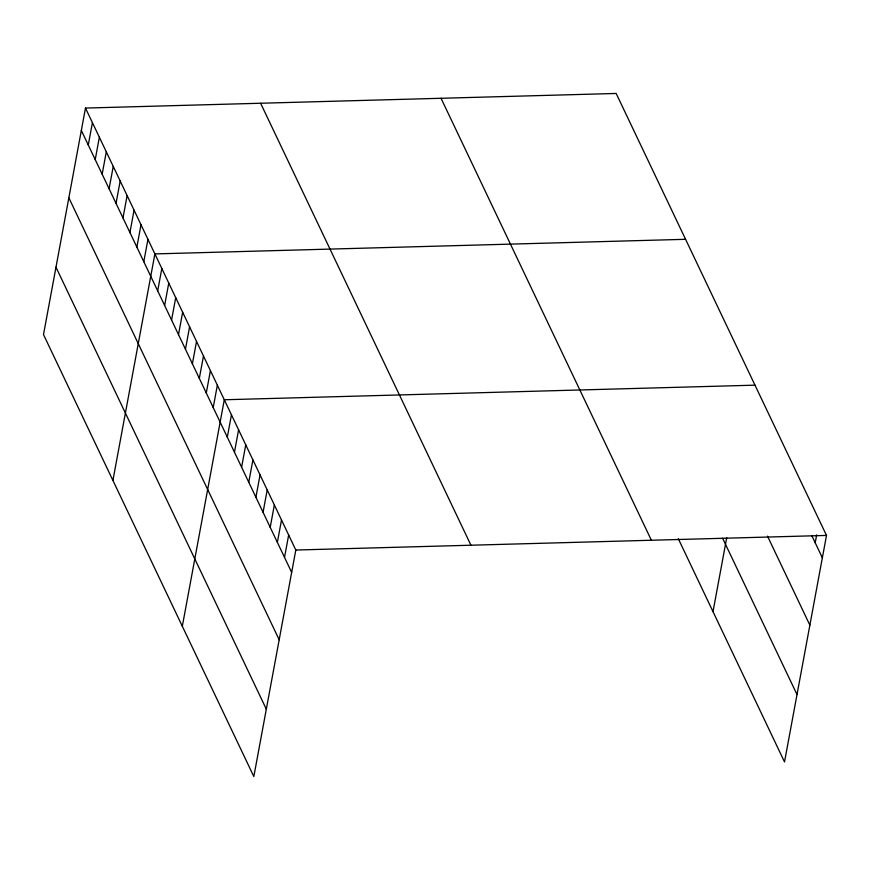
<?xml version="1.0" encoding="UTF-8"?>
<svg xmlns="http://www.w3.org/2000/svg" width="870" height="870" viewBox="0 0 870 870"><rect width="100%" height="100%" fill="white"/><g stroke="black" fill="none" stroke-linecap="round" stroke-linejoin="round"><path stroke-width="1.3" d="M85.477 108.065L43.5 334.569L253.833 776.54L295.811 550.036L85.477 108.065L616.167 93.46L826.5 535.431L784.522 761.935L678.306 538.737M88.272 145.018L92.427 122.648M95.221 159.601L99.365 137.232M102.16 174.185L106.303 151.826M109.098 188.779L113.241 166.409M116.036 203.362L120.19 180.993M122.985 217.946L127.129 195.576M129.924 232.529L134.067 210.159M136.862 247.113L141.005 224.743M143.8 261.696L147.954 239.326M112.915 480.425L154.893 253.92L685.582 239.304M157.688 290.874L161.831 268.504M164.626 305.457L168.769 283.087M171.564 320.04L175.718 297.671M178.513 334.624L182.656 312.254M185.451 349.207L189.595 326.837M192.39 363.79L196.533 341.421M199.328 378.385L203.482 356.015M206.277 392.968L210.42 370.598M213.215 407.551L217.359 385.182M182.319 626.28L224.297 399.765L754.986 385.16M227.309 437.164L231.453 414.794M234.454 452.193L238.608 429.823M241.61 467.212L245.753 444.842M248.755 482.241L252.909 459.871M255.91 497.27L260.054 474.9M263.066 512.299L267.21 489.93M270.211 527.329L274.354 504.959M277.367 542.347L281.51 519.977M284.512 557.376L288.666 535.006M713.008 611.664L726.733 537.627M815.201 542.771L816.669 534.876M295.811 550.036L826.5 535.431M811.906 535.833L822.357 557.79M767.514 536.159L809.872 625.16M722.6 538.226L797.007 694.564M441.036 98.277L651.369 540.248M260.608 103.247L470.942 545.218M81.334 130.435L291.667 572.406M68.85 197.805L279.183 639.776M55.984 267.21L266.318 709.18"/></g></svg>
